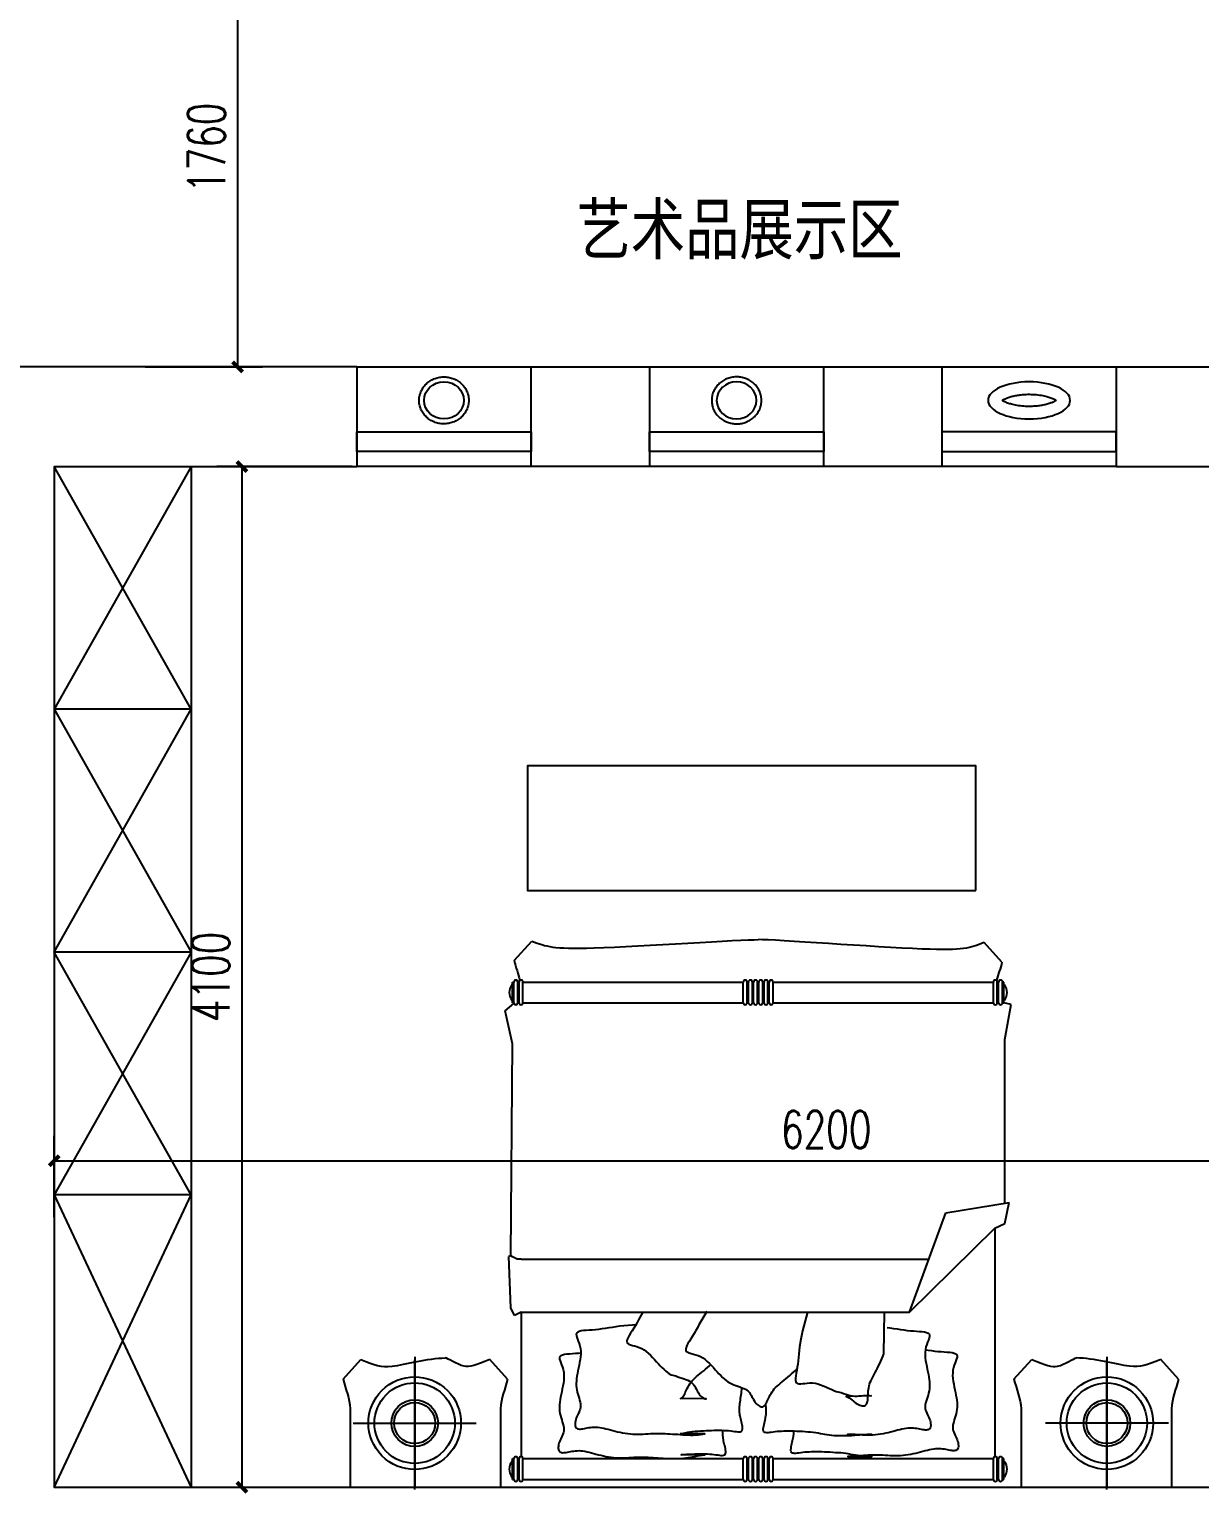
# Model space of a CAD drawing. Header units: millimetres. Extents: x 561810 to 956823, y -438984 to -391712.
# Drawn here: x 581290 to 585989, y -409028 to -403147 of the extents above; entities that cross this region are included whole.
import ezdxf

# ---------------------------------------------------------------- set-up
doc = ezdxf.new("R2010")
doc.units = ezdxf.units.MM
doc.header["$LTSCALE"] = 10
doc.header["$MEASUREMENT"] = 0
doc.layers.get('0').update_dxf_attribs({"linetype": 'CONTINUOUS'})
doc.layers.get('DEFPOINTS').update_dxf_attribs({"color": 1, "linetype": 'CONTINUOUS'})
for name, color, linetype in [('PUB_DIM', 3, 'CONTINUOUS'), ('WALL', 7, 'CONTINUOUS'), ('WINDOW', 4, 'CONTINUOUS'), ('填充', 8, 'CONTINUOUS'), ('墙', 7, 'CONTINUOUS')]:
    doc.layers.add(name, color=color, linetype=linetype)
doc.styles.add('12', font='', dxfattribs={"width": 0.8})
doc.styles.add('_TCH_DIM_T3', font='SIMPLEX', dxfattribs={"width": 0.705882, "bigfont": 'GBCBIG'})
doc.styles.get('12').set_extended_font_data('SimSun')
doc.dimstyles.new('_TCH_ARCH&&100', dxfattribs={"dimtxt": 297.5, "dimasz": 100, "dimexe": 250, "dimexo": 300, "dimgap": 126.25, "dimtad": 1, "dimdec": 0, "dimzin": 0, "dimdsep": 46, "dimtxsty": '_TCH_DIM_T3', "dimblk": 'ARCHTICK', "dimcen": 0.09, "dimclrt": 7, "dimazin": 0, "dimtfac": 1, "dimtdec": 0, "dimtix": 1, "dimtmove": 0, "dimatfit": 3, "dimldrblk": 'ARCHTICK', "dimfxl": 0, "dimtolj": 1, "dimtzin": 0, "dimarcsym": 0})

# ---------------------------------------------------------------- blocks, each defined once
blk = doc.blocks.new('_ARCHTICK')
at = {"color": 0, "linetype": 'ByBlock', "const_width": 0.4}
blk.add_lwpolyline([(-0.5, -0.5), (0.5, 0.5)], dxfattribs=at)
blk = doc.blocks.new('*D906')
at = {"layer": 'DEFPOINTS', "color": 0}
for p in [(587589.9, -407690.9), (581389.9, -408017.8), (587589.9, -408017.8)]:
    blk.add_point(p, dxfattribs=at)
at = {"layer": 'PUB_DIM', "color": 0, "lineweight": -2}
for p, q in [((581389.9, -407917.8), (581389.9, -407590.9)), ((587589.9, -407917.8), (587589.9, -407590.9))]:
    blk.add_line(p, q, dxfattribs=at)
at = {"layer": 'PUB_DIM', "color": 8, "lineweight": -2}
blk.add_line((581389.9, -407690.9), (587589.9, -407690.9), dxfattribs=at)
at = {"layer": 'PUB_DIM', "color": 8, "lineweight": -2, "xscale": 40, "yscale": 40, "zscale": 40, "rotation": 180}
blk.add_blockref('_ARCHTICK', (581389.9, -407690.9), dxfattribs=at)
at = {"layer": 'PUB_DIM', "color": 8, "lineweight": -2, "xscale": 40, "yscale": 40, "zscale": 40}
blk.add_blockref('_ARCHTICK', (587589.9, -407690.9), dxfattribs=at)
at = {"layer": 'PUB_DIM', "color": 142, "insert": (584489.9, -407565.9), "char_height": 150, "attachment_point": 5, "style": '_TCH_DIM_T3'}
blk.add_mtext('\\A1;6200', dxfattribs=at)
blk = doc.blocks.new('*D907')
at = {"layer": 'DEFPOINTS', "color": 0}
for p in [(582686.7, -404902.8), (582143.5, -409002.8), (582746.7, -409002.8)]:
    blk.add_point(p, dxfattribs=at)
at = {"layer": 'PUB_DIM', "color": 0, "lineweight": -2}
for p, q in [((582586.7, -404902.8), (582043.5, -404902.8)), ((582646.7, -409002.8), (582043.5, -409002.8))]:
    blk.add_line(p, q, dxfattribs=at)
at = {"layer": 'PUB_DIM', "color": 8, "lineweight": -2}
blk.add_line((582143.5, -404902.8), (582143.5, -409002.8), dxfattribs=at)
at = {"layer": 'PUB_DIM', "color": 8, "lineweight": -2, "xscale": 40, "yscale": 40, "zscale": 40}
for p, rotation in [((582143.5, -404902.8), 90), ((582143.5, -409002.8), 270)]:
    blk.add_blockref('_ARCHTICK', p, dxfattribs=dict(at, rotation=rotation))
at = {"layer": 'PUB_DIM', "color": 142, "insert": (582018.5, -406952.8), "char_height": 150, "attachment_point": 5, "rotation": 90, "style": '_TCH_DIM_T3'}
blk.add_mtext('\\A1;4100', dxfattribs=at)
blk = doc.blocks.new('*D926')
at = {"layer": 'DEFPOINTS', "color": 0}
for p in [(582215.5, -402742.8), (581655.6, -404502.8), (582126.5, -404502.8)]:
    blk.add_point(p, dxfattribs=at)
at = {"layer": 'PUB_DIM', "color": 0, "lineweight": -2}
for p, q in [((582115.5, -402742.8), (582026.5, -402742.8)), ((581755.6, -404502.8), (582226.5, -404502.8))]:
    blk.add_line(p, q, dxfattribs=at)
at = {"layer": 'PUB_DIM', "color": 8, "lineweight": -2}
blk.add_line((582126.5, -402742.8), (582126.5, -404502.8), dxfattribs=at)
at = {"layer": 'PUB_DIM', "color": 8, "lineweight": -2, "xscale": 40, "yscale": 40, "zscale": 40}
for p, rotation in [((582126.5, -402742.8), 90), ((582126.5, -404502.8), 270)]:
    blk.add_blockref('_ARCHTICK', p, dxfattribs=dict(at, rotation=rotation))
at = {"layer": 'PUB_DIM', "color": 142, "insert": (582001.5, -403622.8), "char_height": 150, "attachment_point": 5, "rotation": 90, "style": '_TCH_DIM_T3'}
blk.add_mtext('\\A1;1760', dxfattribs=at)

msp = doc.modelspace()

# ---------------------------------------------------------------- linework, layer by layer
at = {"color": 250}
for p, q in [((582604.9, -404502.8), (585654.7, -404502.8)), ((585654.7, -404902.8), (582604.9, -404902.8))]:
    msp.add_line(p, q, dxfattribs=at)
for points in [[(581939.9, -404902.8), (581389.9, -405877.8), (581939.9, -406852.8), (581389.9, -407827.8), (581939.9, -409002.8)], [(581389.9, -409002.8), (581939.9, -407827.8), (581389.9, -406852.8), (581939.9, -405877.8), (581389.9, -404902.8)]]:
    msp.add_lwpolyline(points, dxfattribs=at)
msp.add_ellipse((582954.9, -404637.1), major_axis=(79.9, 0), ratio=0.930527, dxfattribs=at)
at = {"color": 250, "extrusion": (0, 0, -1)}
msp.add_ellipse((584129.8, -404637.1), major_axis=(-79.9, 0), ratio=0.930527, dxfattribs=at)
at = {"color": 250}
for points, knots in [([(585195.9, -404637.1), (585197.4, -404636), (585199.2, -404634.9), (585203.3, -404632.7), (585205.5, -404631.6), (585211.8, -404628.7), (585216.1, -404626.9), (585225.7, -404623.7), (585230.8, -404622.1), (585241.8, -404619.3), (585247.7, -404618.1), (585259.8, -404616), (585266.2, -404615.1), (585279.1, -404613.7), (585285.7, -404613.3), (585301.5, -404612.6), (585310.7, -404612.7), (585328.9, -404613.6), (585337.8, -404614.4), (585355, -404616.8), (585363.2, -404618.3), (585377, -404621.7), (585382.7, -404623.3), (585393.2, -404626.9), (585398, -404628.8), (585405.3, -404632.2), (585408.2, -404633.8), (585411.7, -404635.8), (585412.7, -404636.5), (585413.6, -404637.1)], [0.593646, 0.593646, 0.593646, 0.593646, 0.685037, 0.685037, 0.776428, 0.776428, 0.917957, 0.917957, 1.059486, 1.059486, 1.201015, 1.201015, 1.342545, 1.342545, 1.484074, 1.484074, 1.676985, 1.676985, 1.869897, 1.869897, 2.062808, 2.062808, 2.217922, 2.217922, 2.373035, 2.373035, 2.494419, 2.494419, 2.547947, 2.547947, 2.547947, 2.547947]), ([(585413.6, -404637.1), (585412, -404638.1), (585410.3, -404639.2), (585406.2, -404641.4), (585403.9, -404642.6), (585397.7, -404645.5), (585393.3, -404647.2), (585383.8, -404650.5), (585378.6, -404652), (585367.6, -404654.8), (585361.8, -404656.1), (585349.6, -404658.2), (585343.3, -404659.1), (585330.4, -404660.4), (585323.7, -404660.9), (585308, -404661.5), (585298.7, -404661.5), (585280.6, -404660.6), (585271.6, -404659.8), (585254.5, -404657.4), (585246.2, -404655.8), (585232.5, -404652.5), (585226.7, -404650.8), (585216.2, -404647.3), (585211.5, -404645.3), (585204.1, -404641.9), (585201.3, -404640.4), (585197.8, -404638.3), (585196.8, -404637.7), (585195.9, -404637.1)], [3.735238, 3.735238, 3.735238, 3.735238, 3.826629, 3.826629, 3.918021, 3.918021, 4.05955, 4.05955, 4.201079, 4.201079, 4.342608, 4.342608, 4.484137, 4.484137, 4.625666, 4.625666, 4.818578, 4.818578, 5.011489, 5.011489, 5.204401, 5.204401, 5.359514, 5.359514, 5.514628, 5.514628, 5.636012, 5.636012, 5.68954, 5.68954, 5.68954, 5.68954])]:
    msp.add_open_spline(points, degree=3, knots=knots, dxfattribs=at)
at = {"layer": 'WALL'}
for p, q in [((582604.9, -404502.8), (580510, -404502.8)), ((582604.9, -404502.8), (582604.9, -404902.8)), ((585654.7, -404502.8), (587989.6, -404502.8)), ((585654.7, -404502.8), (585654.7, -404902.8)), ((581389.9, -404902.8), (581389.9, -409002.8)), ((581389.9, -404902.8), (582604.9, -404902.8)), ((585654.7, -404902.8), (587589.9, -404902.8)), ((586589.9, -409002.8), (581389.9, -409002.8))]:
    msp.add_line(p, q, dxfattribs=at)
for points in [[(583304.9, -404502.8), (583779.8, -404502.8), (583779.8, -404902.8), (583304.9, -404902.8)], [(584479.8, -404502.8), (584954.7, -404502.8), (584954.7, -404902.8), (584479.8, -404902.8)]]:
    msp.add_lwpolyline(points, close=True, dxfattribs=at)
at = {"layer": 'WINDOW'}
for points in [[(582604.9, -404762.8), (583304.9, -404762.8), (583304.9, -404842.8), (582604.9, -404842.8)], [(583779.8, -404762.8), (584479.8, -404762.8), (584479.8, -404842.8), (583779.8, -404842.8)], [(585654.7, -404762.8), (584954.7, -404762.8), (584954.7, -404842.8), (585654.7, -404842.8)]]:
    msp.add_lwpolyline(points, close=True, dxfattribs=at)
at = {"layer": '填充', "color": 142, "ltscale": 0.01}
for p, q in [((581939.9, -404902.8), (581939.9, -409002.8)), ((581939.9, -405877.8), (581389.9, -405877.8)), ((583237, -406887.4), (583308, -406809)), ((585195.4, -406893.6), (585124.4, -406815.1)), ((581939.9, -406852.8), (581389.9, -406852.8)), ((583227.7, -406983.8), (583230.4, -406983.8)), ((583230.4, -407056.9), (583230.4, -406973.3)), ((583230.4, -406973.3), (583235.6, -406973.3)), ((583235.6, -407056.9), (583235.6, -406973.3)), ((583251.3, -407056.9), (583251.3, -406973.3)), ((583251.3, -406973.3), (583256.5, -406973.3)), ((583252.2, -406969.7), (583257.4, -406969.7)), ((583256.5, -407056.9), (583256.5, -406973.3)), ((583272.2, -407056.9), (583272.2, -406973.3)), ((583272.2, -406973.3), (584156.6, -406973.3)), ((584156.6, -407056.9), (584156.6, -406973.3)), ((584172.3, -406973.3), (584177.5, -406973.3)), ((584172.3, -406973.3), (584177.5, -406973.3)), ((584172.3, -407056.9), (584172.3, -406973.3)), ((584177.5, -407056.9), (584177.5, -406973.3)), ((584193.2, -406973.3), (584198.4, -406973.3)), ((584193.2, -406973.3), (584198.4, -406973.3)), ((584193.2, -407056.9), (584193.2, -406973.3)), ((584198.4, -407056.9), (584198.4, -406973.3)), ((584214.1, -406973.3), (584219.3, -406973.3)), ((584214.1, -407056.9), (584214.1, -406973.3)), ((584219.3, -407056.9), (584219.3, -406973.3)), ((584235, -406973.3), (584240.2, -406973.3)), ((584235, -406973.3), (584240.2, -406973.3)), ((584235, -407056.9), (584235, -406973.3)), ((584240.2, -407056.9), (584240.2, -406973.3)), ((584255.9, -406973.3), (584261.1, -406973.3)), ((584255.9, -406973.3), (584261.1, -406973.3)), ((584255.9, -407056.9), (584255.9, -406973.3)), ((584261.1, -407056.9), (584261.1, -406973.3)), ((584276.8, -407056.9), (584276.8, -406973.3)), ((584276.8, -406973.3), (585161.2, -406973.3)), ((585161.2, -407056.9), (585161.2, -406973.3)), ((585176.8, -406973.3), (585182.1, -406973.3)), ((585182.1, -406973.3), (585176.8, -406973.3)), ((585176.8, -407056.9), (585176.8, -406973.3)), ((585182.1, -407056.9), (585182.1, -406973.3)), ((585197.7, -406973.3), (585203, -406973.3)), ((585197.7, -407056.9), (585197.7, -406973.3)), ((585203, -406973.3), (585197.7, -406973.3)), ((585203, -407056.9), (585203, -406973.3)), ((585205.7, -406983.8), (585203, -406983.8)), ((583200.1, -407088.9), (583235.9, -407059)), ((583227.7, -407046.4), (583230.4, -407046.4)), ((583230.4, -407056.9), (583235.6, -407056.9)), ((583251.3, -407056.9), (583256.5, -407056.9)), ((583251.3, -407056.9), (583256.5, -407056.9)), ((583272.2, -407056.9), (584156.6, -407056.9)), ((584172.3, -407056.9), (584177.5, -407056.9)), ((584172.3, -407056.9), (584177.5, -407056.9)), ((584193.2, -407056.9), (584198.4, -407056.9)), ((584193.2, -407056.9), (584198.4, -407056.9)), ((584214.1, -407056.9), (584219.3, -407056.9)), ((584214.1, -407056.9), (584219.3, -407056.9)), ((584235, -407056.9), (584240.2, -407056.9)), ((584235, -407056.9), (584240.2, -407056.9)), ((584255.9, -407056.9), (584261.1, -407056.9)), ((584255.9, -407056.9), (584261.1, -407056.9)), ((584276.8, -407056.9), (585161.2, -407056.9)), ((585176.8, -407056.9), (585182.1, -407056.9)), ((585182.1, -407056.9), (585176.8, -407056.9)), ((585182.1, -407056.9), (585176.8, -407056.9)), ((585197.7, -407056.9), (585203, -407056.9)), ((585203, -407056.9), (585197.7, -407056.9)), ((585205.7, -407046.4), (585203, -407046.4)), ((585231.9, -407063.6), (585203, -407056.9)), ((585207.5, -407204.1), (585231.9, -407063.6)), ((583230.4, -407221.5), (583200.1, -407088.9)), ((583224.1, -408072.4), (583230.4, -407221.5)), ((585207.5, -407861.1), (585207.5, -407204.1)), ((581939.9, -407827.8), (581389.9, -407827.8)), ((584824.7, -408298.7), (584970.4, -407899.7)), ((584970.4, -407899.7), (585224.5, -407858.3)), ((585207.5, -407943.3), (585224.5, -407858.3)), ((585167.2, -407962.4), (585207.5, -407943.3)), ((584824.7, -408298.7), (585167.2, -407962.4)), ((585167.2, -407962.4), (585167.2, -408880)), ((583224.1, -408072.4), (583215.4, -408075.1)), ((583222.8, -408281.7), (583215.4, -408075.1)), ((583230, -408077.2), (583223.4, -408072.7)), ((583248.7, -408086.5), (583230, -408077.2)), ((583265.2, -408085.8), (583248.7, -408086.5)), ((583265.2, -408085.8), (584902.5, -408085.8)), ((583238, -408312), (583222.8, -408281.7)), ((583265.2, -408298.7), (583238, -408312)), ((583265.2, -408298.7), (583265.2, -408879.8)), ((583265.2, -408298.7), (584824.7, -408298.7)), ((582549.8, -408567.8), (582620.8, -408489.4)), ((582837.4, -408478.8), (582837.4, -408999)), ((583210.5, -408567.8), (583139.5, -408489.4)), ((585243.8, -408567.8), (585314.8, -408489.4)), ((585616.9, -408478.8), (585616.9, -408999)), ((585904.5, -408567.8), (585833.5, -408489.4)), ((582837.4, -409010.9), (582837.4, -408490.8)), ((585616.9, -409010.9), (585616.9, -408490.8)), ((582578, -408687.1), (582578, -409002.8)), ((583182.3, -408687.1), (583182.3, -409002.8)), ((585272, -408687.1), (585272, -409002.8)), ((585876.3, -408687.1), (585876.3, -409002.8)), ((582590.5, -408744.9), (583084.3, -408744.9)), ((585863.8, -408744.9), (585370, -408744.9)), ((583227.7, -408898), (583230.4, -408898)), ((583230.4, -408971.1), (583230.4, -408887.6)), ((583230.4, -408887.6), (583235.6, -408887.6)), ((583235.6, -408971.1), (583235.6, -408887.6)), ((583251.3, -408971.1), (583251.3, -408887.6)), ((583251.3, -408887.6), (583256.5, -408887.6)), ((583256.5, -408971.1), (583256.5, -408887.6)), ((583272.2, -408971.1), (583272.2, -408887.6)), ((583272.2, -408887.6), (584156.6, -408887.6)), ((584156.6, -408971.1), (584156.6, -408887.6)), ((584172.3, -408971.1), (584172.3, -408887.6)), ((584172.3, -408887.6), (584177.5, -408887.6)), ((584172.3, -408887.6), (584177.5, -408887.6)), ((584177.5, -408971.1), (584177.5, -408887.6)), ((584193.2, -408971.1), (584193.2, -408887.6)), ((584193.2, -408887.6), (584198.4, -408887.6)), ((584193.2, -408887.6), (584198.4, -408887.6)), ((584198.4, -408971.1), (584198.4, -408887.6)), ((584214.1, -408971.1), (584214.1, -408887.6)), ((584214.1, -408887.6), (584219.3, -408887.6)), ((584219.3, -408971.1), (584219.3, -408887.6)), ((584235, -408971.1), (584235, -408887.6)), ((584235, -408887.6), (584240.2, -408887.6)), ((584235, -408887.6), (584240.2, -408887.6)), ((584240.2, -408971.1), (584240.2, -408887.6)), ((584255.9, -408971.1), (584255.9, -408887.6)), ((584255.9, -408887.6), (584261.1, -408887.6)), ((584255.9, -408887.6), (584261.1, -408887.6)), ((584261.1, -408971.1), (584261.1, -408887.6)), ((584276.8, -408971.1), (584276.8, -408887.6)), ((584276.8, -408887.6), (585161.2, -408887.6)), ((585161.2, -408971.1), (585161.2, -408887.6)), ((585176.8, -408971.1), (585176.8, -408887.6)), ((585176.8, -408887.6), (585182.1, -408887.6)), ((585182.1, -408887.6), (585176.8, -408887.6)), ((585182.1, -408971.1), (585182.1, -408887.6)), ((585197.7, -408971.1), (585197.7, -408887.6)), ((585197.7, -408887.6), (585203, -408887.6)), ((585203, -408887.6), (585197.7, -408887.6)), ((585203, -408971.1), (585203, -408887.6)), ((585205.7, -408898), (585203, -408898)), ((583227.7, -408960.7), (583230.4, -408960.7)), ((585205.7, -408960.7), (585203, -408960.7)), ((583230.4, -408971.1), (583235.6, -408971.1)), ((583251.3, -408971.1), (583256.5, -408971.1)), ((583251.3, -408971.1), (583256.5, -408971.1)), ((583272.2, -408971.1), (584156.6, -408971.1)), ((584172.3, -408971.1), (584177.5, -408971.1)), ((584172.3, -408971.1), (584177.5, -408971.1)), ((584193.2, -408971.1), (584198.4, -408971.1)), ((584193.2, -408971.1), (584198.4, -408971.1)), ((584214.1, -408971.1), (584219.3, -408971.1)), ((584214.1, -408971.1), (584219.3, -408971.1)), ((584235, -408971.1), (584240.2, -408971.1)), ((584235, -408971.1), (584240.2, -408971.1)), ((584255.9, -408971.1), (584261.1, -408971.1)), ((584255.9, -408971.1), (584261.1, -408971.1)), ((584276.8, -408971.1), (585161.2, -408971.1)), ((585176.8, -408971.1), (585182.1, -408971.1)), ((585182.1, -408971.1), (585176.8, -408971.1)), ((585182.1, -408971.1), (585176.8, -408971.1)), ((585197.7, -408971.1), (585203, -408971.1)), ((585203, -408971.1), (585197.7, -408971.1))]:
    msp.add_line(p, q, dxfattribs=at)
msp.add_lwpolyline([(585089.9, -406605.2), (585089.9, -406105.2), (583289.9, -406105.2), (583289.9, -406605.2), (585089.9, -406605.2)], dxfattribs=at)
msp.add_circle((585616.9, -408744.9), 185.9, dxfattribs=at)
for centre, radius, start, end in [((583269.5, -407015.1), 52.2, 143.1301, 216.8699), ((583243.5, -406973.3), 7.83, 0, 180), ((583264.4, -406973.3), 7.83, 0, 180), ((584164.5, -406973.3), 7.83, 0, 180), ((584185.4, -406973.3), 7.83, 0, 180), ((584206.2, -406973.3), 7.83, 0, 180), ((584227.1, -406973.3), 7.83, 0, 180), ((584248, -406973.3), 7.83, 0, 180), ((584268.9, -406973.3), 7.83, 0, 180), ((585169, -406973.3), 7.83, 0, 180), ((585189.9, -406973.3), 7.83, 0, 180), ((585163.9, -407015.1), 52.2, 323.1301, 36.8699), ((583243.5, -407056.9), 7.83, 180, 0), ((583264.4, -407056.9), 7.83, 180, 0), ((584164.5, -407056.9), 7.83, 180, 0), ((584185.4, -407056.9), 7.83, 180, 0), ((584206.2, -407056.9), 7.83, 180, 0), ((584227.1, -407056.9), 7.83, 180, 0), ((584248, -407056.9), 7.83, 180, 0), ((584268.9, -407056.9), 7.83, 180, 0), ((585169, -407056.9), 7.83, 180, 0), ((585189.9, -407056.9), 7.83, 180, 0), ((583269.5, -408929.4), 52.2, 143.1301, 216.8699), ((583243.5, -408887.6), 7.83, 0, 180), ((583264.4, -408887.6), 7.83, 0, 180), ((584164.5, -408887.6), 7.83, 0, 180), ((584185.4, -408887.6), 7.83, 0, 180), ((584206.2, -408887.6), 7.83, 0, 180), ((584227.1, -408887.6), 7.83, 0, 180), ((584248, -408887.6), 7.83, 0, 180), ((584268.9, -408887.6), 7.83, 0, 180), ((585169, -408887.6), 7.83, 0, 180), ((585189.9, -408887.6), 7.83, 0, 180), ((585163.9, -408929.4), 52.2, 323.1301, 36.8699), ((583243.5, -408971.1), 7.83, 180, 0), ((583264.4, -408971.1), 7.83, 180, 0), ((584164.5, -408971.1), 7.83, 180, 0), ((584185.4, -408971.1), 7.83, 180, 0), ((584206.2, -408971.1), 7.83, 180, 0), ((584227.1, -408971.1), 7.83, 180, 0), ((584248, -408971.1), 7.83, 180, 0), ((584268.9, -408971.1), 7.83, 180, 0), ((585169, -408971.1), 7.83, 180, 0), ((585189.9, -408971.1), 7.83, 180, 0)]:
    msp.add_arc(centre, radius, start, end, dxfattribs=at)
at = {"layer": '填充', "color": 142, "ltscale": 0.01, "extrusion": (0, 0, -1)}
msp.add_ellipse((585304.7, -404637.1), major_axis=(-164.8, 0), ratio=0.450879, dxfattribs=at)
at = {"layer": '填充', "color": 142, "ltscale": 0.01}
msp.add_ellipse((582837.4, -408744.9), major_axis=(131.4, -131.4), ratio=1, start_param=1.57079632679484, end_param=7.853981633974424, dxfattribs=at)
for points, knots in [([(583054.8, -404637.1), (583054.8, -404633.2), (583054.5, -404629.2), (583053.2, -404619.1), (583051.7, -404613), (583047.5, -404601.1), (583044.7, -404595.4), (583038.2, -404584.6), (583034.3, -404579.5), (583025.7, -404570.2), (583020.9, -404566), (583010.5, -404558.5), (583005, -404555.2), (582993.3, -404549.8), (582987.2, -404547.6), (582974.8, -404544.4), (582968.4, -404543.4), (582955.5, -404542.6), (582949, -404542.7), (582936.2, -404544.2), (582929.8, -404545.6), (582917.5, -404549.4), (582911.6, -404551.9), (582900.3, -404557.9), (582894.9, -404561.4), (582885, -404569.4), (582880.4, -404573.9), (582872.3, -404583.7), (582868.7, -404588.9), (582862.8, -404600.1), (582860.4, -404605.9), (582856.9, -404618), (582855.7, -404624.2), (582854.8, -404636.8), (582855, -404643.1), (582856.7, -404655.5), (582858.3, -404661.7), (582862.5, -404673.5), (582865.3, -404679.2), (582871.9, -404690), (582875.8, -404695), (582884.5, -404704.3), (582889.3, -404708.5), (582899.7, -404716), (582905.3, -404719.2), (582917, -404724.5), (582923.1, -404726.7), (582935.6, -404729.8), (582942, -404730.8), (582954.8, -404731.6), (582961.3, -404731.4), (582974.1, -404729.8), (582980.5, -404728.5), (582992.7, -404724.6), (582998.7, -404722.1), (583010, -404716), (583015.3, -404712.4), (583025.2, -404704.4), (583029.7, -404699.9), (583037.8, -404690.1), (583041.3, -404684.8), (583047.2, -404673.6), (583049.6, -404667.7), (583053, -404655.6), (583054.1, -404649.4), (583054.7, -404641.1), (583054.8, -404639.1), (583054.8, -404637.1)], [0, 0, 0, 0, 0.122771, 0.122771, 0.31945, 0.31945, 0.51613, 0.51613, 0.712809, 0.712809, 0.909489, 0.909489, 1.106168, 1.106168, 1.302848, 1.302848, 1.499527, 1.499527, 1.696207, 1.696207, 1.892886, 1.892886, 2.089566, 2.089566, 2.286245, 2.286245, 2.482924, 2.482924, 2.679604, 2.679604, 2.876283, 2.876283, 3.072963, 3.072963, 3.269642, 3.269642, 3.466322, 3.466322, 3.663001, 3.663001, 3.859681, 3.859681, 4.05636, 4.05636, 4.25304, 4.25304, 4.449719, 4.449719, 4.646398, 4.646398, 4.843078, 4.843078, 5.039757, 5.039757, 5.236437, 5.236437, 5.433116, 5.433116, 5.629796, 5.629796, 5.826475, 5.826475, 6.023155, 6.023155, 6.219834, 6.219834, 6.283185, 6.283185, 6.283185, 6.283185]), ([(584029.9, -404637.1), (584029.9, -404633.2), (584030.2, -404629.2), (584031.5, -404619.1), (584033, -404613), (584037.3, -404601.1), (584040, -404595.4), (584046.6, -404584.6), (584050.4, -404579.5), (584059.1, -404570.2), (584063.9, -404566), (584074.2, -404558.5), (584079.8, -404555.2), (584091.4, -404549.8), (584097.5, -404547.6), (584110, -404544.4), (584116.4, -404543.4), (584129.2, -404542.6), (584135.7, -404542.7), (584148.5, -404544.2), (584154.9, -404545.6), (584167.2, -404549.4), (584173.1, -404551.9), (584184.5, -404557.9), (584189.8, -404561.4), (584199.7, -404569.4), (584204.3, -404573.9), (584212.4, -404583.7), (584216, -404588.9), (584221.9, -404600.1), (584224.3, -404605.9), (584227.9, -404618), (584229, -404624.2), (584229.9, -404636.8), (584229.7, -404643.1), (584228, -404655.5), (584226.5, -404661.7), (584222.2, -404673.5), (584219.4, -404679.2), (584212.8, -404690), (584208.9, -404695), (584200.2, -404704.3), (584195.4, -404708.5), (584185, -404716), (584179.4, -404719.2), (584167.8, -404724.5), (584161.7, -404726.7), (584149.2, -404729.8), (584142.8, -404730.8), (584129.9, -404731.6), (584123.4, -404731.4), (584110.6, -404729.8), (584104.2, -404728.5), (584092, -404724.6), (584086, -404722.1), (584074.7, -404716), (584069.4, -404712.4), (584059.5, -404704.4), (584055, -404699.9), (584046.9, -404690.1), (584043.4, -404684.8), (584037.5, -404673.6), (584035.1, -404667.7), (584031.7, -404655.6), (584030.6, -404649.4), (584030, -404641.1), (584029.9, -404639.1), (584029.9, -404637.1)], [0, 0, 0, 0, 0.122771, 0.122771, 0.31945, 0.31945, 0.51613, 0.51613, 0.712809, 0.712809, 0.909489, 0.909489, 1.106168, 1.106168, 1.302848, 1.302848, 1.499527, 1.499527, 1.696207, 1.696207, 1.892886, 1.892886, 2.089566, 2.089566, 2.286245, 2.286245, 2.482924, 2.482924, 2.679604, 2.679604, 2.876283, 2.876283, 3.072963, 3.072963, 3.269642, 3.269642, 3.466322, 3.466322, 3.663001, 3.663001, 3.859681, 3.859681, 4.05636, 4.05636, 4.25304, 4.25304, 4.449719, 4.449719, 4.646398, 4.646398, 4.843078, 4.843078, 5.039757, 5.039757, 5.236437, 5.236437, 5.433116, 5.433116, 5.629796, 5.629796, 5.826475, 5.826475, 6.023155, 6.023155, 6.219834, 6.219834, 6.283185, 6.283185, 6.283185, 6.283185]), ([(583308, -406809), (583368.3, -406830.8), (583408.4, -406853.3), (584147, -406802.6), (584216.7, -406802.9), (584216.7, -406802.9)], [0, 0, 0, 0, 178.169252, 382.130033, 382.13034, 382.13034, 382.13034, 382.13034]), ([(585124.4, -406815.1), (585064.1, -406836.9), (585024, -406859.5), (584286.3, -406802.6), (584216.7, -406802.9), (584216.7, -406802.9)], [0, 0, 0, 0, 178.169252, 382.130033, 382.13034, 382.13034, 382.13034, 382.13034]), ([(585124.4, -406815.1), (585064.1, -406836.9), (585024, -406859.5), (584286.3, -406802.6), (584216.7, -406802.9), (584216.7, -406802.9)], [0, 0, 0, 0, 178.169252, 382.130033, 382.13034, 382.13034, 382.13034, 382.13034]), ([(585124.4, -406815.1), (585064.1, -406836.9), (585024, -406859.5), (584286.3, -406802.6), (584216.7, -406802.9), (584216.7, -406802.9)], [0, 0, 0, 0, 178.169252, 382.130033, 382.13034, 382.13034, 382.13034, 382.13034]), ([(582620.8, -408489.4), (582681, -408511.2), (582721.1, -408533.7), (582890.5, -408483), (582960.1, -408483.3), (582960.1, -408483.3)], [0, 0, 0, 0, 178.169252, 382.130033, 382.13034, 382.13034, 382.13034, 382.13034]), ([(583139.5, -408489.4), (583079.2, -408511.2), (583039.1, -408533.7), (582969.8, -408483), (582960.1, -408483.3), (582960.1, -408483.3)], [0, 0, 0, 0, 178.169252, 382.130033, 382.13034, 382.13034, 382.13034, 382.13034]), ([(585314.8, -408489.4), (585375.1, -408511.2), (585415.2, -408533.7), (585484.5, -408483), (585494.1, -408483.3), (585494.1, -408483.3)], [0, 0, 0, 0, 178.169252, 382.130033, 382.13034, 382.13034, 382.13034, 382.13034]), ([(585833.5, -408489.4), (585773.2, -408511.2), (585733.1, -408533.7), (585563.8, -408483), (585494.1, -408483.3), (585494.1, -408483.3)], [0, 0, 0, 0, 178.169252, 382.130033, 382.13034, 382.13034, 382.13034, 382.13034]), ([(582549.8, -408567.8), (582559.6, -408607.3), (582578.1, -408649.6), (582578, -408692.7), (582578, -408695.5)], [0, 0, 0, 0, 119.139047, 127.45857, 127.45857, 127.45857, 127.45857]), ([(583210.5, -408567.8), (583200.7, -408607.3), (583182.2, -408649.6), (583182.2, -408692.7), (583182.3, -408695.5)], [0, 0, 0, 0, 119.139047, 127.45857, 127.45857, 127.45857, 127.45857]), ([(585243.8, -408567.8), (585253.6, -408607.3), (585272.1, -408649.6), (585272.1, -408692.7), (585272, -408695.5)], [0, 0, 0, 0, 119.139047, 127.45857, 127.45857, 127.45857, 127.45857]), ([(585904.5, -408567.8), (585894.7, -408607.3), (585876.2, -408649.6), (585876.2, -408692.7), (585876.3, -408695.5)], [0, 0, 0, 0, 119.139047, 127.45857, 127.45857, 127.45857, 127.45857])]:
    msp.add_open_spline(points, degree=3, knots=knots, dxfattribs=at)
for points in [[(583237, -406887.4), (583243.6, -406913.9), (583253.5, -406940.4), (583259.7, -406967)], [(585195.4, -406893.6), (585189.3, -406918.1), (585180.3, -406942.7), (585174.1, -406967.4)]]:
    msp.add_open_spline(points, degree=3, dxfattribs=at)
at = {"layer": '墙', "color": 250}
for points in [[(583753.6, -408298.7), (583742.8, -408317.4), (583736.6, -408329.4), (583730.2, -408341.1), (583723.8, -408352.3), (583717.1, -408363.2), (583710.5, -408373.7), (583704.2, -408383.6), (583698.7, -408392.8), (583694.1, -408401.2), (583691, -408408.7), (583689.5, -408415.2), (583690, -408420.6), (583692.7, -408424.7), (583697.5, -408427.9), (583703.9, -408430.5), (583711.6, -408432.8), (583720.3, -408435.1), (583729.7, -408437.8), (583739.4, -408441), (583749, -408445.3), (583758.4, -408450.7), (583767.4, -408457.2), (583776.1, -408464.6), (583784.5, -408472.5), (583792.6, -408480.9), (583800.5, -408489.5), (583808.2, -408498.1), (583815.7, -408506.4), (583823, -408514.4), (583830.3, -408521.8), (583837.5, -408528.8), (583844.7, -408535.2), (583851.9, -408541.1), (583859.3, -408546.5), (583866.9, -408551.2), (583886.3, -408555.4), (583894.4, -408558.9), (583902.6, -408562), (583910.8, -408564.8), (583918.9, -408567.4), (583926.7, -408570.1), (583934.1, -408573), (583940.8, -408576.3), (583946.9, -408580.1), (583952.1, -408584.5), (583956.6, -408589.6), (583960.6, -408595), (583964.1, -408600.7), (583967.3, -408606.6), (583970.4, -408612.5), (583973.5, -408618.2), (583976.8, -408623.7), (583980.3, -408628.8), (583984.1, -408633.4), (583988, -408637.5), (583992, -408640.9), (583996, -408643.7), (584000, -408645.7), (584003.8, -408646.9), (584007.5, -408647.2), (583905.2, -408646.5), (583908.3, -408644.9), (583911.2, -408642.6), (583913.9, -408639.5), (583916.6, -408635.8), (583919.1, -408631.6), (583921.6, -408626.9), (583924.1, -408621.9), (583926.6, -408616.5), (583929.2, -408610.9), (583932, -408605.2), (583935.1, -408599.3), (583938.5, -408593.3), (583942.2, -408587.3), (583946.5, -408581.3), (583951.3, -408575.4), (583956.6, -408569.6), (583962.6, -408563.8), (583969, -408558.1), (583975.7, -408552.4), (583982.9, -408546.6), (583990.2, -408540.7), (583997.8, -408534.6), (584005.4, -408528.3), (584013.1, -408521.7), (584020.8, -408514.9), (584028.4, -408507.9)], [(584010.8, -408297.2), (583993.9, -408323.8), (583978.9, -408349.8), (583972.6, -408361.8), (583966.3, -408373.4), (583959.9, -408384.7), (583953.2, -408395.6), (583946.6, -408406), (583940.3, -408415.9), (583934.7, -408425.1), (583930.2, -408433.6), (583927, -408441.1), (583925.5, -408447.6), (583926.1, -408452.9), (583928.8, -408457.1), (583933.6, -408460.3), (583940, -408462.9), (583947.7, -408465.2), (583956.4, -408467.5), (583965.8, -408470.1), (583975.4, -408473.4), (583985.1, -408477.6), (583994.4, -408483.1), (584003.5, -408489.6), (584012.1, -408496.9), (584020.5, -408504.9), (584028.7, -408513.3), (584036.6, -408521.9), (584044.3, -408530.4), (584051.8, -408538.8), (584059.1, -408546.7), (584066.4, -408554.1), (584073.5, -408561.1), (584080.7, -408567.5), (584088, -408573.4), (584095.4, -408578.8), (584103, -408583.5), (584110.8, -408587.7), (584118.8, -408591.2), (584127.1, -408594.3), (584135.3, -408597.1), (584143.4, -408599.8), (584151.2, -408602.5), (584158.5, -408605.4), (584165.3, -408608.6), (584171.4, -408612.4), (584176.6, -408616.9), (584181.1, -408621.9), (584185, -408627.3), (584188.5, -408633.1), (584191.8, -408638.9), (584194.9, -408644.8), (584198, -408650.6), (584201.2, -408656.1), (584204.8, -408661.1), (584208.5, -408665.8), (584212.5, -408669.8), (584216.5, -408673.3), (584220.5, -408676), (584224.5, -408678), (584228.3, -408679.2), (584231.9, -408679.5), (584235.3, -408678.8), (584238.4, -408677.3), (584241.3, -408674.9), (584244, -408671.9), (584246.7, -408668.2), (584249.2, -408664), (584251.7, -408659.3), (584254.2, -408654.2), (584256.7, -408648.9), (584259.3, -408643.3), (584262.1, -408637.5), (584265.2, -408631.6), (584268.6, -408625.6), (584272.3, -408619.6), (584276.6, -408613.7), (584281.4, -408607.7), (584286.7, -408601.9), (584292.7, -408596.2), (584299.1, -408590.5), (584305.8, -408584.7), (584313, -408578.9), (584320.3, -408573), (584327.9, -408566.9), (584335.5, -408560.6), (584343.2, -408554.1), (584350.9, -408547.2), (584358.5, -408540.2), (584365.9, -408532.9), (584372.4, -408526.3)], [(584414.3, -408298.7), (584395.2, -408374.7), (584388.4, -408407.2), (584383.1, -408438.2), (584379.4, -408467.9), (584378.2, -408481.4), (584376.9, -408494.6), (584375.3, -408507.5), (584373.4, -408520.2), (584371.4, -408532.4), (584369.4, -408543.9), (584367.9, -408554.6), (584367, -408564.1), (584367, -408572.2), (584368.1, -408578.8), (584370.7, -408583.5), (584374.8, -408586.3), (584380.4, -408587.4), (584387.3, -408587.3), (584395.3, -408586.4), (584404.3, -408585.2), (584413.9, -408584), (584424.1, -408583.2), (584434.7, -408583.4), (584445.4, -408584.8), (584456.2, -408587.3), (584467.1, -408590.7), (584477.9, -408594.8), (584488.7, -408599.3), (584499.3, -408604.2), (584509.7, -408609.1), (584519.8, -408613.9), (584529.7, -408618.4), (584549.8, -408622.4), (584559.1, -408626), (584568.3, -408629.2), (584577.2, -408631.8), (584586.1, -408633.9), (584594.9, -408635.3), (584604.8, -408636.1), (584613.6, -408636.3), (584622.4, -408635.9), (584631.1, -408635.3), (584639.5, -408634.6), (584647.8, -408634.1), (584655.7, -408633.9), (584663.2, -408634.3), (584670.2, -408635.4), (584570.1, -408637.5), (584576.2, -408640.4), (584581.9, -408643.9), (584587.4, -408647.8), (584592.6, -408651.9), (584598.8, -408656.2), (584603.9, -408660.3), (584609, -408664.1), (584614.3, -408667.4), (584619.5, -408670.2), (584624.7, -408672.4), (584629.8, -408674), (584634.6, -408675), (584639, -408675.3), (584643, -408674.9), (584646.4, -408673.7), (584649.3, -408671.8), (584651.5, -408669.2), (584653.3, -408665.9), (584654.7, -408662), (584655.6, -408657.6), (584656.3, -408652.7), (584656.8, -408647.4), (584657.1, -408641.8), (584657.4, -408635.9), (584657.6, -408629.8), (584658, -408623.4), (584658.5, -408616.7), (584659.3, -408609.9), (584660.5, -408602.9), (584662.1, -408595.7), (584664.2, -408588.4), (584666.9, -408581), (584670.1, -408573.4), (584673.8, -408565.7), (584677.8, -408557.7), (584682.1, -408549.6), (584686.6, -408541.3), (584691.2, -408532.8), (584695.8, -408524), (584700.3, -408515), (584704.8, -408505.7), (584709, -408496.3), (584713.1, -408486.7), (584717, -408476.9), (584720.5, -408467.1), (584723.8, -408298.7)], [(583725, -408350.2), (583712.3, -408351), (583694.5, -408352.4), (583677.4, -408354), (583661, -408355.9), (583645.5, -408358), (583630.6, -408360.3), (583616.3, -408362.5), (583602.5, -408364.7), (583589.1, -408366.7), (583576, -408368.4), (583563.1, -408369.8), (583550.3, -408370.9), (583538, -408371.7), (583526.3, -408372.5), (583515.6, -408373.4), (583506.1, -408374.7), (583498.2, -408376.6), (583492, -408379.2), (583488, -408382.7), (583486.3, -408387.4), (583486.5, -408393.1), (583488.2, -408399.8), (583490.9, -408407.4), (583494.1, -408415.8), (583497.5, -408425), (583500.6, -408434.7), (583502.8, -408445), (583504, -408455.8), (583504, -408466.9), (583503.2, -408478.2), (583501.7, -408489.7), (583499.7, -408501.2), (583497.5, -408512.7), (583495.1, -408523.9), (583492.7, -408534.9), (583490.7, -408545.5), (583488.9, -408555.8), (583487.5, -408565.7), (583486.6, -408575.3), (583486.1, -408584.6), (583486.1, -408593.7), (583486.7, -408602.6), (583488, -408611.4), (583489.9, -408620), (583492.2, -408628.5), (583494.8, -408636.8), (583497.4, -408644.9), (583499.8, -408652.7), (583501.8, -408660.4), (583503.2, -408667.8), (583503.7, -408674.9), (583503.2, -408681.8), (583501.8, -408688.4), (583499.7, -408694.8), (583497.2, -408701), (583494.3, -408707), (583491.4, -408713), (583488.6, -408718.9), (583486, -408724.8), (583484, -408730.6), (583482.5, -408736.4), (583481.5, -408742), (583481.1, -408747.2), (583481.3, -408752.1), (583482, -408756.5), (583483.3, -408760.3), (583485.2, -408763.4), (583487.7, -408765.7), (583490.8, -408767.3), (583494.4, -408768.3), (583498.5, -408768.7), (583503, -408768.6), (583507.9, -408768.2), (583513.2, -408767.4), (583518.7, -408766.5), (583524.5, -408765.3), (583530.6, -408764.2), (583536.9, -408763), (583543.5, -408762), (583550.3, -408761.2), (583557.4, -408760.8), (583564.7, -408760.7), (583572.3, -408761), (583580.2, -408762), (583588.3, -408763.4), (583596.7, -408765.2), (583605.3, -408767.3), (583614.2, -408769.6), (583623.3, -408772), (583632.7, -408774.5), (583642.3, -408777), (583652.1, -408779.4), (583662.1, -408781.5), (583672.3, -408783.5), (583682.6, -408785.3), (583693, -408786.8), (583703.4, -408788), (583713.8, -408788.9), (583724.1, -408789.4), (583734.4, -408789.5), (583744.6, -408789.4), (583754.8, -408789), (583764.8, -408788.4), (583774.8, -408787.8), (583784.7, -408787.2), (583794.5, -408786.7), (583804.3, -408786.4), (583813.9, -408786.3), (583823.5, -408786.4), (583833.1, -408786.7), (583842.8, -408787.2), (583852.4, -408787.8), (583862.2, -408788.4), (583873.2, -408789.2), (583893.8, -408789.9), (583904, -408790.6), (583914.3, -408791.3), (583924.7, -408791.9), (583935.1, -408792.3), (583945.5, -408792.6), (583955.6, -408792.6), (583965.6, -408792.3), (583975.3, -408791.8), (583984.7, -408790.9), (583993.8, -408789.7), (584002.7, -408788.3), (583906, -408786.7), (583915, -408785.1), (583924.1, -408783.4), (583933.5, -408781.8), (583943.2, -408780.3), (583953.3, -408779), (583963.8, -408777.8), (583974.6, -408776.8), (583985.5, -408775.9), (583996.6, -408775.2), (584007.7, -408774.6), (584018.7, -408774.2), (584029.6, -408773.9), (584040.2, -408773.6), (584050.6, -408773.5), (584060.8, -408773.5), (584070.6, -408773.7), (584080, -408774), (584089.2, -408774.5), (584097.9, -408775.1), (584106.2, -408776), (584114.1, -408777), (584121.5, -408778), (584128.3, -408778.9), (584134.5, -408779.6), (584139.9, -408779.7), (584144.5, -408779.3), (584148.2, -408778), (584150.9, -408775.9), (584152.7, -408772.6), (584153.5, -408768.5), (584153.6, -408763.6), (584153.1, -408758.1), (584152.1, -408752.2), (584150.8, -408746.2), (584149.3, -408740), (584147.9, -408734), (584146.5, -408728.3), (584145.3, -408722.8), (584144.2, -408717.5), (584143.3, -408712.3), (584142.6, -408707.1), (584142.1, -408701.8), (584141.8, -408696.3), (584141.7, -408690.7), (584141.9, -408684.7), (584142.2, -408678.5), (584142.8, -408672.1), (584143.5, -408665.5), (584144.3, -408658.8), (584145.2, -408652.1), (584146.2, -408645.2), (584147.2, -408638.4), (584148.3, -408631.7), (584149.2, -408624.8), (584150.1, -408617.7), (584150.7, -408610.3), (584151, -408602.4)], [(584734.3, -408360.5), (584745.3, -408362), (584760.2, -408364.2), (584774.5, -408366.5), (584788.3, -408368.6), (584801.7, -408370.6), (584814.8, -408372.4), (584827.7, -408373.8), (584840.5, -408374.8), (584852.8, -408375.6), (584864.5, -408376.4), (584875.2, -408377.3), (584884.7, -408378.7), (584892.6, -408380.5), (584898.7, -408383.1), (584902.7, -408386.7), (584904.5, -408391.4), (584904.3, -408397.1), (584902.6, -408403.8), (584899.9, -408411.4), (584896.6, -408419.8), (584893.2, -408428.9), (584890.2, -408438.7), (584887.9, -408449), (584886.8, -408459.7), (584886.8, -408470.8), (584887.6, -408482.2), (584889.1, -408493.7), (584891, -408505.2), (584893.3, -408516.6), (584895.7, -408527.9), (584898, -408538.9), (584900.1, -408549.5), (584901.9, -408559.7), (584903.3, -408569.6), (584904.2, -408579.2), (584904.7, -408588.6), (584904.7, -408597.7), (584904, -408606.6), (584902.8, -408615.4), (584900.9, -408624), (584898.6, -408632.4), (584896, -408640.7), (584893.4, -408648.8), (584890.9, -408656.7), (584888.9, -408664.3), (584887.6, -408671.7), (584887.1, -408678.9), (584887.6, -408685.7), (584889, -408692.3), (584891.1, -408698.7), (584893.6, -408704.9), (584896.5, -408711), (584899.4, -408716.9), (584902.2, -408722.8), (584904.7, -408728.7), (584906.8, -408734.6), (584908.3, -408740.3), (584909.2, -408745.9), (584909.7, -408751.2), (584909.5, -408756.1), (584908.8, -408760.5), (584907.5, -408764.2), (584905.6, -408767.3), (584903.1, -408769.6), (584900, -408771.3), (584896.4, -408772.2), (584892.3, -408772.6), (584887.7, -408772.6), (584882.8, -408772.1), (584877.6, -408771.4), (584872, -408770.4), (584866.2, -408769.3), (584860.2, -408768.1), (584853.9, -408767), (584847.3, -408766), (584840.5, -408765.2), (584833.4, -408764.7), (584826.1, -408764.6), (584818.5, -408765), (584810.6, -408765.9), (584802.5, -408767.3), (584794.1, -408769.1), (584785.5, -408771.2), (584776.6, -408773.5), (584767.5, -408776), (584758.1, -408778.5), (584748.5, -408781), (584738.7, -408783.3), (584728.6, -408785.5), (584718.5, -408787.5), (584708.2, -408789.2), (584697.8, -408790.7), (584687.4, -408791.9), (584677, -408792.8), (584666.6, -408793.3), (584656.3, -408793.5), (584646.1, -408793.3), (584636, -408792.9), (584625.9, -408792.4), (584616, -408791.7), (584606.1, -408791.1), (584595.2, -408790.6), (584585.5, -408790.3), (584575.8, -408790.2), (584672.9, -408790.3), (584663.3, -408790.7), (584653.7, -408791.1), (584644, -408791.7), (584634.2, -408792.4), (584624.3, -408793.1), (584614.3, -408793.9), (584604.1, -408794.6), (584592.6, -408795.3), (584582.2, -408795.8), (584571.8, -408796.3), (584561.5, -408796.5), (584551.3, -408796.5), (584530.8, -408796.3), (584521.1, -408795.7), (584511.8, -408794.8), (584502.6, -408793.6), (584493.7, -408792.2), (584484.8, -408790.7), (584475.8, -408789), (584466.7, -408787.4), (584457.3, -408785.8), (584447.6, -408784.2), (584437.5, -408782.9), (584427, -408781.7), (584416.2, -408780.7), (584405.2, -408779.9), (584394.2, -408779.2), (584383.1, -408778.6), (584372.1, -408778.1), (584361.2, -408777.8), (584350.5, -408777.6), (584340.1, -408777.5), (584330, -408777.5), (584320.2, -408777.7), (584310.7, -408778), (584301.6, -408778.4), (584292.9, -408779.1), (584284.5, -408779.9), (584276.6, -408780.9), (584269.3, -408782), (584262.4, -408782.9), (584256.3, -408783.5), (584250.9, -408783.7), (584246.3, -408783.2), (584242.6, -408782), (584239.8, -408779.8), (584238.1, -408776.6), (584237.3, -408772.4), (584237.2, -408767.5), (584237.7, -408762.1), (584238.7, -408756.2), (584240, -408750.1), (584241.4, -408744), (584242.9, -408738), (584244.3, -408732.3), (584245.5, -408726.8), (584246.6, -408721.5), (584247.5, -408716.2), (584248.2, -408711), (584248.7, -408705.7), (584249, -408700.3), (584249.1, -408694.6), (584248.9, -408688.7), (584248.6, -408682.5), (584248, -408676.1), (584247.3, -408669.5), (584247.1, -408667.5)], [(583504, -408463.8), (583495.8, -408464.7), (583483.1, -408465.7), (583470.7, -408466.5), (583459, -408467.3), (583448.3, -408468.3), (583438.8, -408469.6), (583430.9, -408471.4), (583424.8, -408474), (583420.8, -408477.6), (583419, -408482.3), (583419.2, -408488), (583420.9, -408494.7), (583423.6, -408502.3), (583426.9, -408510.7), (583430.3, -408519.8), (583433.3, -408529.6), (583435.6, -408539.9), (583436.7, -408550.6), (583436.8, -408561.7), (583436, -408573.1), (583434.5, -408584.6), (583432.5, -408596.1), (583430.2, -408607.5), (583427.8, -408618.8), (583425.5, -408629.8), (583423.4, -408640.4), (583421.7, -408650.6), (583420.3, -408660.5), (583419.3, -408670.1), (583418.8, -408679.5), (583418.9, -408688.6), (583419.5, -408697.5), (583420.7, -408706.3), (583422.6, -408714.9), (583425, -408723.3), (583427.6, -408731.6), (583430.2, -408739.7), (583432.6, -408747.6), (583434.6, -408755.3), (583436, -408762.7), (583436.5, -408769.8), (583435.9, -408776.6), (583434.5, -408783.2), (583432.5, -408789.6), (583429.9, -408795.8), (583427.1, -408801.9), (583424.1, -408807.9), (583421.3, -408813.8), (583418.8, -408819.6), (583416.8, -408825.5), (583415.3, -408831.3), (583414.3, -408836.8), (583413.9, -408842.1), (583414, -408847), (583414.7, -408851.4), (583416, -408855.2), (583418, -408858.2), (583420.5, -408860.6), (583423.6, -408862.2), (583427.2, -408863.1), (583431.3, -408863.6), (583435.8, -408863.5), (583440.7, -408863.1), (583445.9, -408862.3), (583451.5, -408861.3), (583457.3, -408860.2), (583463.3, -408859), (583469.7, -408857.9), (583476.2, -408856.9), (583483, -408856.1), (583490.1, -408855.6), (583497.5, -408855.5), (583505.1, -408855.9), (583512.9, -408856.8), (583521.1, -408858.2), (583529.4, -408860), (583538.1, -408862.1), (583546.9, -408864.5), (583556.1, -408866.9), (583565.4, -408869.4), (583575, -408871.9), (583584.9, -408874.2), (583594.9, -408876.4), (583605.1, -408878.4), (583615.4, -408880.1), (583625.7, -408881.6), (583636.1, -408882.8), (583646.5, -408883.7), (583656.9, -408884.2), (583667.2, -408884.4), (583677.4, -408884.2), (583687.5, -408883.8), (583697.6, -408883.3), (583707.6, -408882.7), (583717.5, -408882.1), (583727.3, -408881.6), (583737, -408881.2), (583746.7, -408881.1), (583756.3, -408881.3), (583765.9, -408881.6), (583775.5, -408882), (583785.2, -408882.6), (583795, -408883.3), (583804.8, -408884), (583814.9, -408884.8), (583825.1, -408885.5), (583835.5, -408886.2), (583845.9, -408886.8), (583856.3, -408887.2), (583866.6, -408887.4), (583888.4, -408887.4), (583898.4, -408887.2), (583908, -408886.6), (583917.4, -408885.7), (583926.5, -408884.5), (583935.5, -408883.1), (583944.4, -408881.6), (583953.4, -408879.9), (583962.5, -408878.3), (583971.9, -408876.7), (583981.6, -408875.2), (583991.7, -408873.8), (584002.2, -408872.7), (583907.3, -408871.6), (583918.3, -408870.8), (583929.3, -408870.1), (583940.4, -408869.5), (583951.5, -408869.1), (583962.3, -408868.7), (583973, -408868.5), (583983.4, -408868.4), (583993.5, -408868.4), (584003.3, -408868.6), (584012.8, -408868.9), (584021.9, -408869.4), (584030.7, -408870), (584039, -408870.8), (584046.9, -408871.9), (584054.3, -408872.9), (584061.1, -408873.8), (584067.2, -408874.4), (584072.6, -408874.6), (584077.2, -408874.1), (584080.9, -408872.9), (584083.7, -408870.7), (584085.4, -408867.5), (584086.3, -408863.4), (584086.3, -408858.5), (584085.8, -408853), (584084.8, -408847.1), (584083.6, -408841), (584082.1, -408834.9), (584080.6, -408828.9), (584079.3, -408823.2), (584078, -408817.7), (584077, -408812.4), (584076.1, -408807.2), (584075.4, -408801.9), (584074.8, -408796.6), (584074.5, -408791.2), (584074.5, -408785.5), (584074.6, -408779.6), (584074.9, -408773.8)], [(584887.8, -408449.9), (584899, -408451.6), (584912.4, -408453.6), (584925.6, -408455.4), (584938.5, -408456.8), (584951.2, -408457.8), (584963.6, -408458.6), (584975.3, -408459.4), (584986, -408460.4), (584995.4, -408461.7), (585003.4, -408463.5), (585009.5, -408466.1), (585013.5, -408469.7), (585015.2, -408474.4), (585015.1, -408480.1), (585013.4, -408486.8), (585010.7, -408494.4), (585007.4, -408502.8), (585004, -408511.9), (585001, -408521.7), (584998.7, -408532), (584997.6, -408542.7), (584997.5, -408553.8), (584998.3, -408565.2), (584999.8, -408576.7), (585001.8, -408588.2), (585004.1, -408599.6), (585006.5, -408610.9), (585008.8, -408621.9), (585010.9, -408632.5), (585012.6, -408642.7), (585014, -408652.6), (585015, -408662.2), (585015.5, -408671.6), (585015.4, -408680.7), (585014.8, -408689.6), (585013.6, -408698.4), (585011.7, -408707), (585009.3, -408715.4), (585006.7, -408723.7), (585004.1, -408731.8), (585001.7, -408739.7), (584999.7, -408747.4), (584998.3, -408754.8), (584997.8, -408761.9), (584998.4, -408768.7), (584999.8, -408775.3), (585001.8, -408781.7), (585004.4, -408787.9), (585007.2, -408794), (585010.2, -408800), (585013, -408805.9), (585015.5, -408811.7), (585017.5, -408817.6), (585019, -408823.3), (585020, -408828.9), (585020.4, -408834.2), (585020.3, -408839.1), (585019.6, -408843.5), (585018.3, -408847.2), (585016.3, -408850.3), (585013.8, -408852.7), (585010.7, -408854.3), (585007.1, -408855.2), (585003, -408855.6), (584998.5, -408855.6), (584993.6, -408855.1), (584988.4, -408854.4), (584982.8, -408853.4), (584977, -408852.3), (584970.9, -408851.1), (584964.6, -408850), (584958.1, -408849), (584951.3, -408848.2), (584944.2, -408847.7), (584936.8, -408847.6), (584929.2, -408848), (584921.4, -408848.9), (584913.2, -408850.3), (584904.9, -408852.1), (584896.2, -408854.2), (584887.3, -408856.5), (584878.2, -408859), (584868.9, -408861.5), (584859.3, -408864), (584849.4, -408866.3), (584839.4, -408868.5), (584829.2, -408870.5), (584818.9, -408872.2), (584808.6, -408873.7), (584798.2, -408874.9), (584787.8, -408875.8), (584777.4, -408876.3), (584767.1, -408876.5), (584756.9, -408876.3), (584746.8, -408875.9), (584736.7, -408875.4), (584726.7, -408874.8), (584716.8, -408874.2), (584707, -408873.6), (584697.3, -408873.3), (584687.6, -408873.2), (584678, -408873.4), (584668.4, -408873.7), (584658.8, -408874.1), (584649.1, -408874.7), (584639.3, -408875.4), (584629.5, -408876.1), (584619.4, -408876.9), (584609.2, -408877.6), (584598.8, -408878.3), (584587.4, -408878.8), (584577, -408879.3), (584673.3, -408879.5), (584663.2, -408879.5), (584653.2, -408879.3), (584643.5, -408878.7), (584634.1, -408877.8), (584625, -408876.6), (584616.1, -408875.2), (584607.1, -408873.7), (584598.2, -408872), (584588, -408870.4), (584578.6, -408868.8), (584568.9, -408867.3), (584558.8, -408865.9), (584548.3, -408864.8), (584527, -408863.7), (584516, -408862.9), (584504.9, -408862.2), (584493.9, -408861.6), (584482.8, -408861.1), (584472, -408860.8), (584461.3, -408860.6), (584450.9, -408860.5), (584440.8, -408860.5), (584431, -408860.7), (584421.5, -408861), (584412.4, -408861.5), (584403.6, -408862.1), (584395.3, -408862.9), (584387.4, -408863.9), (584380, -408865), (584373.2, -408865.9), (584367.1, -408866.5), (584361.7, -408866.7), (584357.1, -408866.2), (584353.4, -408865), (584350.6, -408862.8), (584348.9, -408859.6), (584348, -408855.5), (584348, -408850.5), (584348.5, -408845.1), (584349.5, -408839.2), (584350.7, -408833.1), (584352.2, -408827), (584353.7, -408821), (584355, -408815.3), (584356.3, -408809.8), (584357.3, -408804.5), (584358.2, -408799.2), (584358.9, -408794), (584359.5, -408788.7), (584359.8, -408783.3), (584359.8, -408777.8)]]:
    msp.add_lwpolyline(points, dxfattribs=at)
for radius in [161.5, 93.6, 82.5]:
    msp.add_circle((585616.9, -408744.9), radius, dxfattribs=at)
for major_axis, start_param, end_param in [((114.2, 114.2), 1.570796326794896, 7.853981633974483), ((66.2, -66.2), 1.570796326794565, 7.853981633974151), ((2.2, 82.4), 0.8122744555769813, 7.095459762756567)]:
    msp.add_ellipse((582837.4, -408744.9), major_axis=major_axis, ratio=1, start_param=start_param, end_param=end_param, dxfattribs=at)

# ---------------------------------------------------------------- texts
at = {"layer": '填充', "color": 142, "ltscale": 0.01, "style": '12', "width": 0.8}
msp.add_text('艺术品展示区', height=200, dxfattribs=at).set_placement((583486.8, -404049))

# ---------------------------------------------------------------- dimensions: what is measured, and where the dimension line sits
at = {"layer": 'PUB_DIM', "color": 8}
for base, p1, p2, picture, middle in [((582126.5, -404502.8), (582215.5, -402742.8), (581655.6, -404502.8), '*D926', (582001.5, -403622.8)), ((582143.5, -409002.8), (582686.7, -404902.8), (582746.7, -409002.8), '*D907', (582018.5, -406952.8))]:
    dim = msp.add_linear_dim(base=base, p1=p1, p2=p2, angle=90, dimstyle='_TCH_ARCH&&100', override={"dimtxt": 150, "dimasz": 40, "dimexe": 100, "dimexo": 100, "dimgap": 50, "dimclrd": 8, "dimclrt": 142}, dxfattribs=at)
    dim.commit()
    dim.dimension.update_dxf_attribs({"geometry": picture, "text_midpoint": middle})
dim = msp.add_linear_dim(base=(587589.9, -407690.9), p1=(581389.9, -408017.8), p2=(587589.9, -408017.8), dimstyle='_TCH_ARCH&&100', override={"dimtxt": 150, "dimasz": 40, "dimexe": 100, "dimexo": 100, "dimgap": 50, "dimclrd": 8, "dimclrt": 142}, dxfattribs=at)
dim.commit()
dim.dimension.update_dxf_attribs({"geometry": '*D906', "text_midpoint": (584489.9, -407565.9)})

doc.saveas('drawing.dxf')
